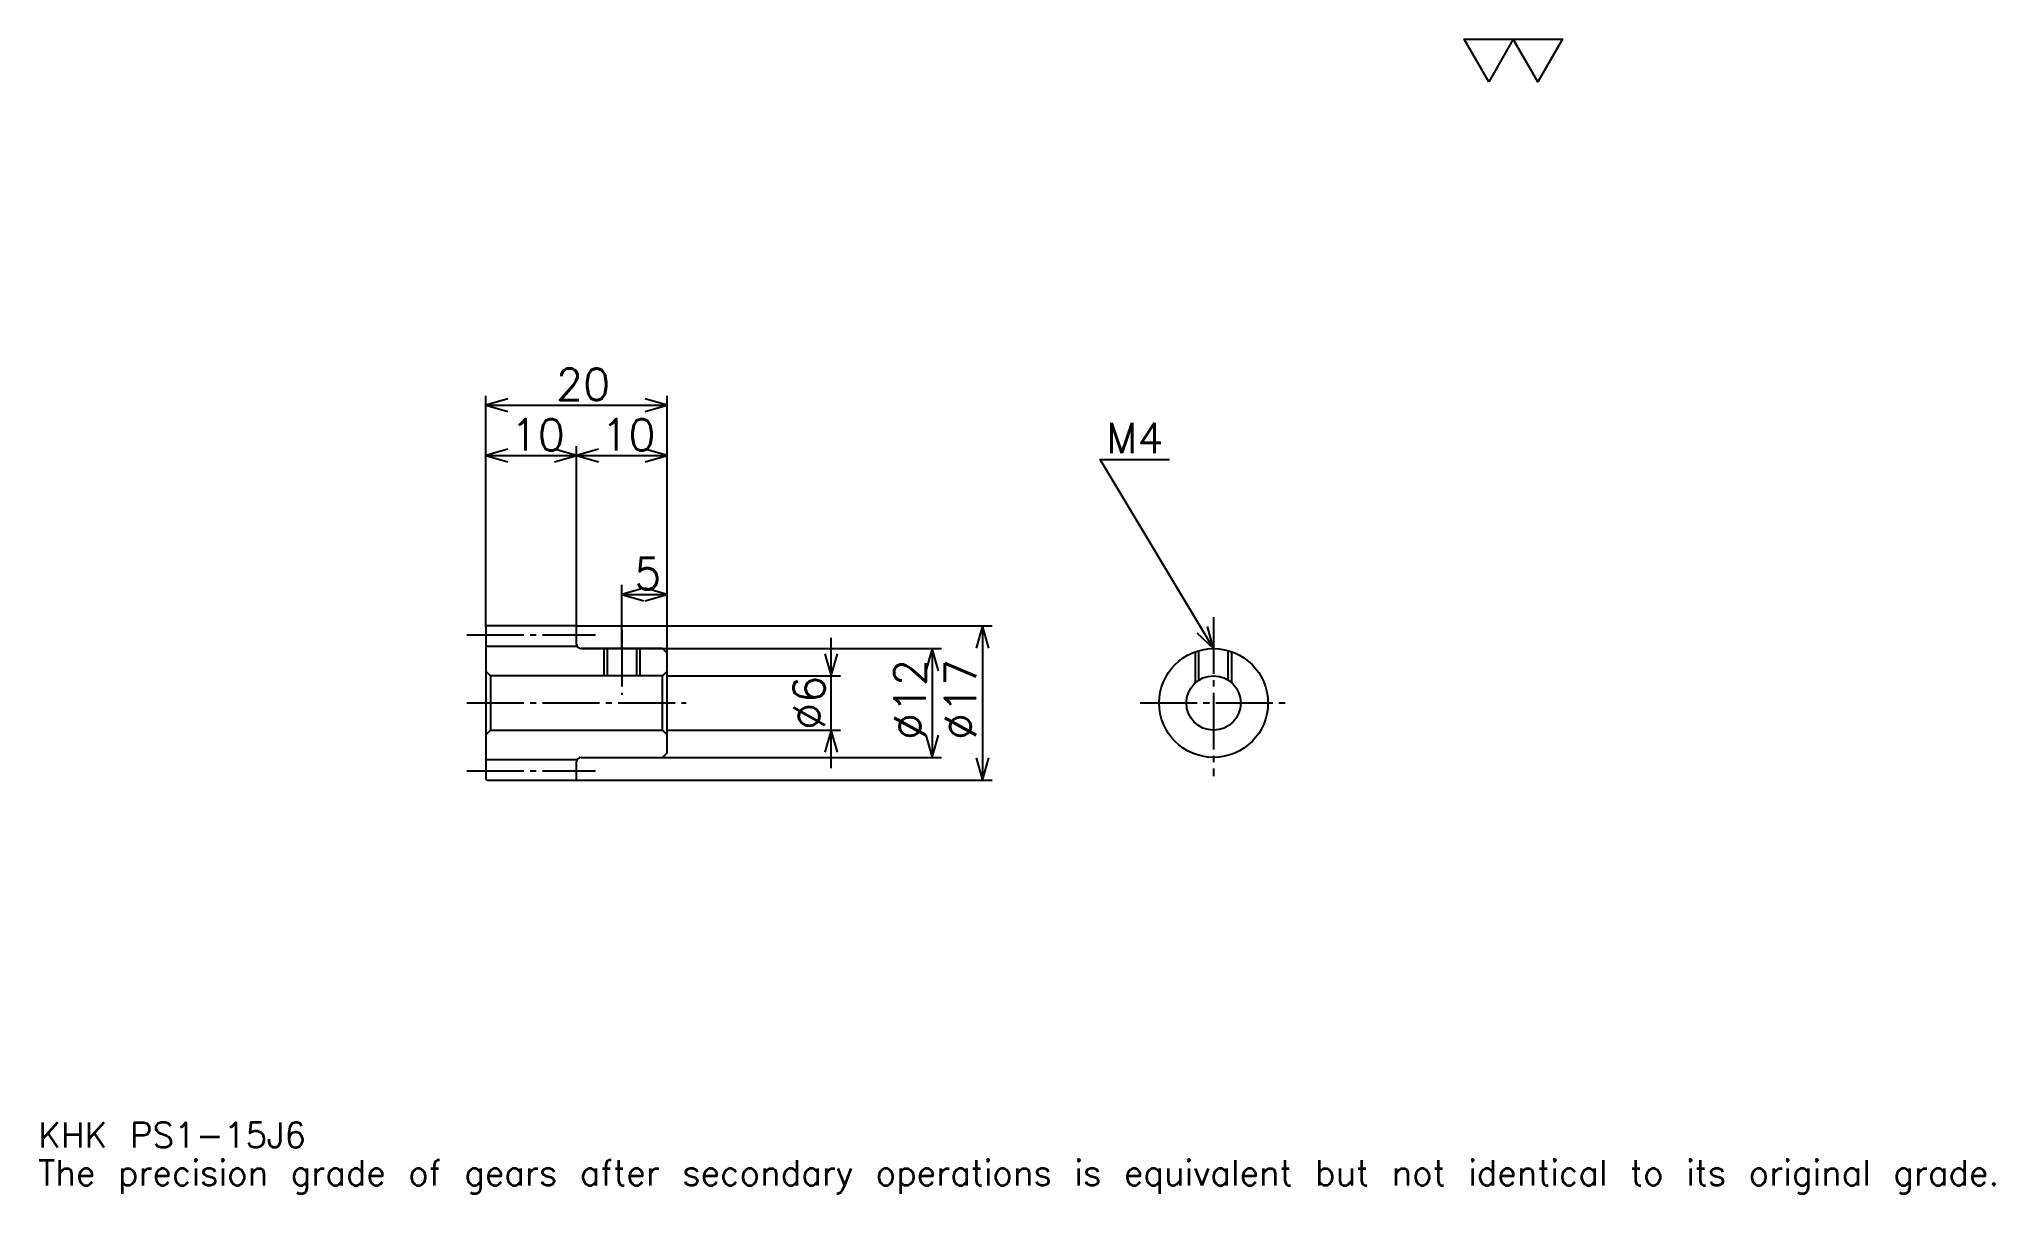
# Model space of a CAD drawing. Extents: x 7 to 223, y 3 to 130.
import ezdxf

# ---------------------------------------------------------------- set-up
doc = ezdxf.new("R2010")
doc.units = 0
doc.linetypes.add('DASHDOT', pattern=[8.347826, 6.26087, -0.695652, 0.695652, -0.695652])
doc.layers.get('0').update_dxf_attribs({"linetype": 'CONTINUOUS'})
doc.layers.add('DASHDOT', color=6, linetype='DASHDOT')
doc.styles.add('KANJI', font='TXT', dxfattribs={"bigfont": 'BIGFONT'})

msp = doc.modelspace()

# ---------------------------------------------------------------- linework, layer by layer
at = {"color": 5}
for p, q in [((56.347828, 65.195648), (56.347828, 90.58696)), ((56.347828, 89.543472), (76.347824, 89.543472)), ((76.347824, 65.195648), (76.347824, 90.58696)), ((66.347824, 65.195648), (66.347824, 85.021736)), ((56.347828, 83.978256), (66.347824, 83.978256)), ((66.347824, 83.978256), (76.347824, 83.978256)), ((71.347824, 65.195648), (71.347824, 69.717392)), ((71.347824, 68.673912), (76.347824, 68.673912)), ((56.347828, 65.09565), (56.347828, 65.195648)), ((66.247826, 65.195648), (76.347824, 65.195648)), ((66.347824, 65.09565), (66.347824, 65.195648)), ((71.347824, 62.695652), (71.347824, 65.195648)), ((76.347824, 65.195648), (112.17392, 65.195648)), ((76.347824, 62.195652), (76.347824, 65.195648)), ((111.130432, 65.195648), (111.130432, 48.195652)), ((66.847824, 62.695652), (76.347824, 62.695652)), ((76.347824, 62.695652), (106.608704, 62.695652)), ((94.434784, 49.52174), (94.434784, 63.869564)), ((105.565216, 62.695652), (105.565216, 50.695652)), ((76.347824, 59.695652), (95.478264, 59.695652)), ((76.347824, 53.695652), (95.478264, 53.695652)), ((66.847824, 50.695652), (76.347824, 50.695652)), ((76.347824, 50.695652), (106.608704, 50.695652)), ((66.247826, 48.195652), (76.347824, 48.195652)), ((76.347824, 48.195652), (112.17392, 48.195652))]:
    msp.add_line(p, q, dxfattribs=at)
at = {"color": 4}
for p, q in [((56.347828, 62.945652), (66.347824, 62.945652)), ((56.847828, 59.695652), (56.847828, 53.695652)), ((75.847824, 59.695652), (76.347824, 60.195652)), ((75.847824, 53.695652), (76.347824, 53.195652)), ((56.347828, 50.445652), (66.347824, 50.445652))]:
    msp.add_line(p, q, dxfattribs=at)
at = {"color": 7}
msp.add_lwpolyline([(166.956528, 125.217392), (164.243484, 129.919998), (175.095657, 129.919998), (172.382614, 125.217392), (169.669571, 129.919998), (166.956528, 125.217392)], dxfattribs=at)
at = {"color": 5}
for points in [[(58.782612, 90.239128), (56.347828, 89.543472), (58.782612, 88.847824)], [(73.913048, 88.847824), (76.347824, 89.543472), (73.913048, 90.239128)], [(58.782612, 84.673912), (56.347828, 83.978256), (58.782612, 83.282608)], [(63.913044, 83.282608), (66.347824, 83.978256), (63.913044, 84.673912)], [(68.782608, 84.673912), (66.347824, 83.978256), (68.782608, 83.282608)], [(73.913048, 83.282608), (76.347824, 83.978256), (73.913048, 84.673912)], [(136.608704, 62.695652), (124.08696, 83.565216), (131.739136, 83.565216)], [(73.782608, 69.369568), (71.347824, 68.673912), (73.782608, 67.978264)], [(73.913048, 67.978264), (76.347824, 68.673912), (73.913048, 69.369568)], [(111.826088, 62.760868), (111.130432, 65.195648), (110.434784, 62.760868)], [(134.759491, 64.425552), (136.608704, 62.695652), (135.95253, 65.141373)], [(106.260872, 60.260868), (105.565216, 62.695652), (104.869568, 60.260868)], [(93.739136, 62.130436), (94.434784, 59.695652), (95.130432, 62.130436)], [(95.130432, 51.260868), (94.434784, 53.695652), (93.739136, 51.260868)], [(104.869568, 53.130436), (105.565216, 50.695652), (106.260872, 53.130436)], [(110.434784, 50.630436), (111.130432, 48.195652), (111.826088, 50.630436)]]:
    msp.add_lwpolyline(points, dxfattribs=at)
at = {"color": 4}
for points in [[(66.347824, 63.195652), (66.347824, 65.09565), (66.247826, 65.195648), (56.447826, 65.195648), (56.347828, 65.09565), (56.347828, 53.195652)], [(66.847824, 50.695652), (75.847824, 50.695652), (76.347824, 51.195652), (76.347824, 62.195652), (75.847824, 62.695652), (66.847824, 62.695652)], [(69.347824, 62.695652), (69.347824, 59.695652)], [(69.727829, 62.695652), (69.727829, 59.695652)], [(72.967827, 62.695652), (72.967827, 59.695652)], [(73.347824, 62.695652), (73.347824, 59.695652)], [(134.608704, 58.931721), (134.608704, 62.352505)], [(134.988693, 59.220646), (134.988693, 62.472813)], [(138.228699, 59.220646), (138.228699, 62.472813)], [(138.608704, 58.931721), (138.608704, 62.352505)], [(56.347828, 53.195652), (56.847828, 53.695652), (75.847824, 53.695652), (75.847824, 59.695652), (56.847828, 59.695652), (56.347828, 60.195652)], [(56.347828, 53.195652), (56.347828, 48.295654), (56.447826, 48.195652), (66.247826, 48.195652), (66.347824, 48.295654), (66.347824, 50.195652)]]:
    msp.add_lwpolyline(points, dxfattribs=at)
for radius in [6, 3]:
    msp.add_circle((136.608704, 56.695652), radius, dxfattribs=at)
for centre, start, end in [((66.847824, 63.195652), 180, 270), ((66.847824, 50.195652), 90, 180)]:
    msp.add_arc(centre, 0.5, start, end, dxfattribs=at)
at = {"layer": 'DASHDOT', "color": 7}
for p, q in [((136.608704, 66.173912), (136.608704, 48.608696)), ((54.260872, 64.195648), (68.434784, 64.195648)), ((54.260872, 56.695652), (78.434784, 56.695652)), ((128.521744, 56.695652), (144.695648, 56.695652)), ((54.260872, 49.195652), (68.434784, 49.195652))]:
    msp.add_line(p, q, dxfattribs=at)
msp.add_lwpolyline([(71.347824, 64.782608), (71.347824, 57.608696)], dxfattribs=at)

# ---------------------------------------------------------------- texts
at = {"color": 7, "style": 'KANJI'}
for s, height, p in [('20', 3.478261, (64.08696, 90.099998)), ('10', 3.478261, (59.08696, 84.534782)), ('10', 3.478261, (69.08696, 84.534782)), ('M4', 3.339131, (124.782608, 84.260872)), ('5', 3.478261, (72.717392, 69.230438)), ('KHK PS1-15J6', 2.782609, (6.956522, 7.652174)), ('The precision grade of gears after secondary operations is equivalent but not identical to its original grade.', 2.782609, (6.956522, 3.478261))]:
    msp.add_text(s, height=height, dxfattribs=at).set_placement(p)
for s, p in [('%%c12', (104.869568, 52.608696)), ('%%c17', (110.434784, 52.608696)), ('%%c6', (93.739136, 53.739132))]:
    msp.add_text(s, height=3.478261, rotation=90, dxfattribs=at).set_placement(p)

doc.saveas('drawing.dxf')
